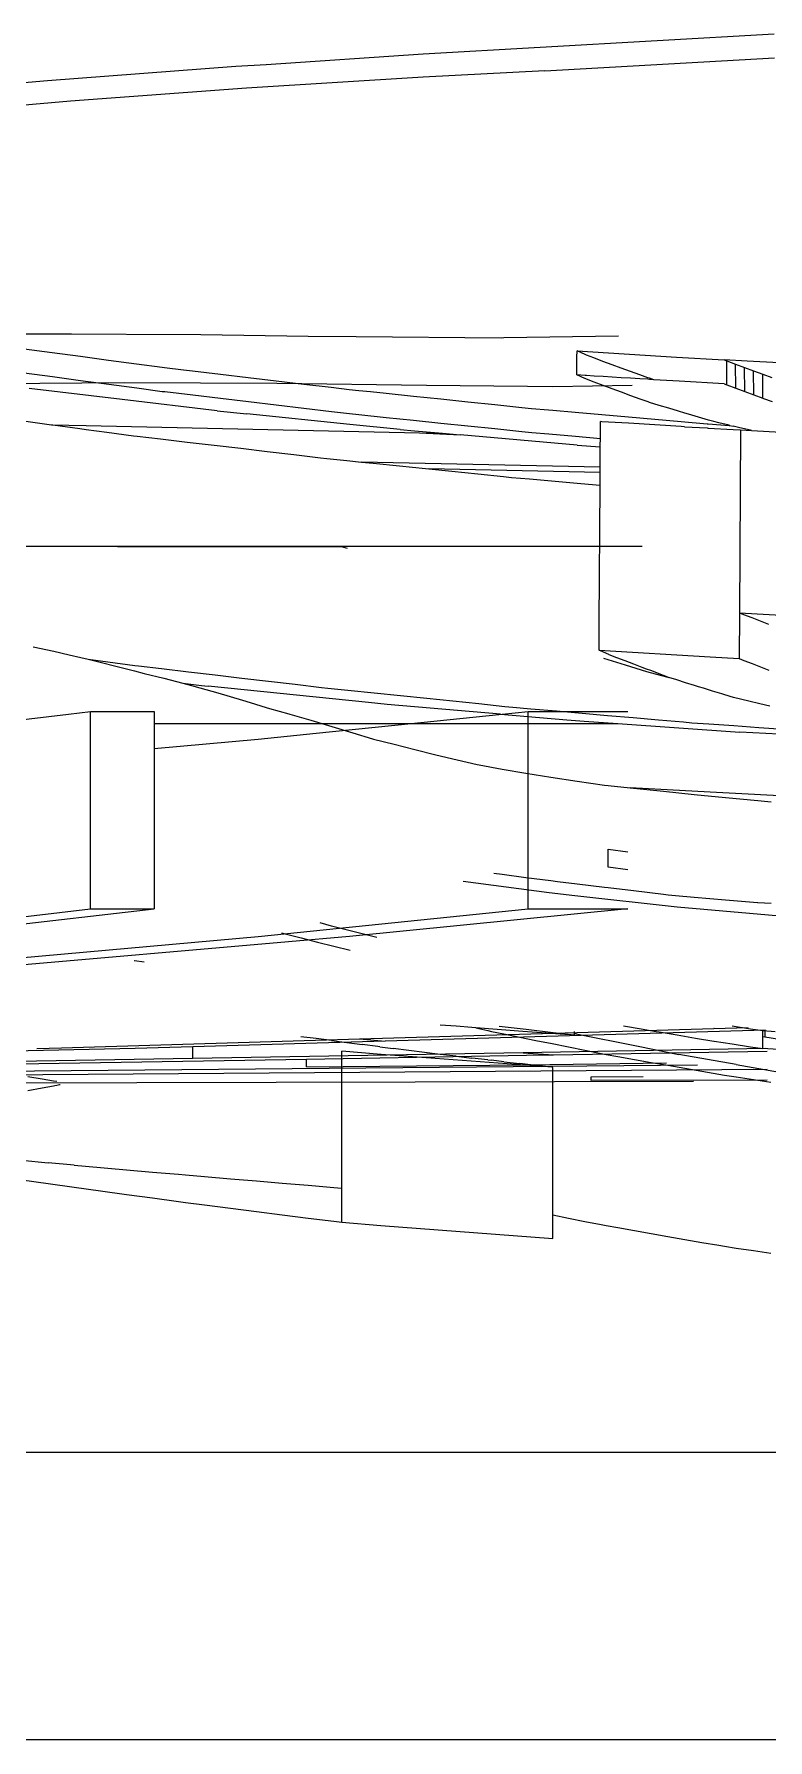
# Model space of a CAD drawing. Header units: millimetres. Extents: x 930469 to 1523124, y -120375 to 411163.
# Drawn here: x 1427545 to 1427928, y -7554 to -6663 of the extents above; entities that cross this region are included whole.
import ezdxf

# ---------------------------------------------------------------- set-up
doc = ezdxf.new("R2010")
doc.units = ezdxf.units.MM
doc.layers.add('A-NET THAY', color=8, linetype='Continuous', lineweight=0)
doc.layers.add('COT VACH', color=8, linetype='Continuous', lineweight=0)

# ---------------------------------------------------------------- blocks, each defined once
blk = doc.blocks.new('fgholol')
at = {"layer": 'A-NET THAY', "ltscale": 3}
for p, q in [((1045898.78, 32384.24), (1045715.61, 32373.78)), ((1045617.76, 32367.27), (1045519.54, 32359.9)), ((1045633.62, 32368.25), (1045617.76, 32367.27)), ((1045715.61, 32373.78), (1045633.62, 32368.25)), ((1045778.98, 32365.07), (1045898.89, 32371.92)), ((1045519.54, 32359.9), (1045422.6, 32351.33)), ((1045715.47, 32361.76), (1045623.29, 32356.09)), ((1045778.98, 32365.07), (1045715.47, 32361.76)), ((1045531.58, 32349.2), (1045501.84, 32346.57)), ((1045623.29, 32356.09), (1045531.58, 32349.2)), ((1043121.55, 32227.16), (1045532.11, 32227.81)), ((1045521.82, 32227.81), (1045599.6, 32227.34)), ((1045599.6, 32227.34), (1045655.57, 32226.6)), ((1045655.57, 32226.6), (1045680.65, 32226.3)), ((1045680.65, 32226.3), (1045756.26, 32225.74)), ((1045756.26, 32225.74), (1045757.73, 32225.77)), ((1045757.73, 32225.77), (1045817.57, 32226.73)), ((1045507.29, 32219.99), (1045522.02, 32218.01)), ((1045522.02, 32218.01), (1045536.73, 32216.04)), ((1045536.73, 32216.04), (1045551.41, 32214.07)), ((1045795.81, 32215.5), (1045795.83, 32218.79)), ((1045800.02, 32216.95), (1045795.83, 32218.79)), ((1045795.83, 32218.79), (1045847.8, 32215.61)), ((1045800.72, 32216.64), (1045800.02, 32216.95)), ((1045804.69, 32215.14), (1045800.72, 32216.64)), ((1045847.8, 32215.61), (1045872.68, 32214.22)), ((1045507.35, 32207.39), (1045522.09, 32205.42)), ((1045551.41, 32214.07), (1045566.05, 32212.1)), ((1045566.05, 32212.1), (1045579.31, 32210.31)), ((1045579.31, 32210.31), (1045580.66, 32210.15)), ((1045580.66, 32210.15), (1045590.49, 32208.99)), ((1045590.49, 32208.99), (1045595.25, 32208.43)), ((1045595.25, 32208.43), (1045609.8, 32206.7)), ((1045609.8, 32206.7), (1045624.31, 32204.98)), ((1045795.75, 32206.25), (1045795.81, 32215.5)), ((1045809.39, 32213.37), (1045804.69, 32215.14)), ((1045814.14, 32211.59), (1045809.39, 32213.37)), ((1045818.94, 32209.82), (1045814.14, 32211.59)), ((1045823.77, 32208.04), (1045818.94, 32209.82)), ((1045828.66, 32206.26), (1045823.77, 32208.04)), ((1045872.68, 32214.22), (1045873.96, 32213.73)), ((1045884.71, 32213.55), (1045872.68, 32214.22)), ((1045873.96, 32213.73), (1045878.6, 32211.97)), ((1045874.03, 32201.14), (1045873.96, 32213.73)), ((1045878.6, 32211.97), (1045883.28, 32210.21)), ((1045878.67, 32199.38), (1045878.6, 32211.97)), ((1045883.28, 32210.21), (1045888, 32208.45)), ((1045883.35, 32197.62), (1045883.28, 32210.21)), ((1046177.47, 32197.21), (1045884.71, 32213.55)), ((1045888, 32208.45), (1045892.76, 32206.69)), ((1045888.06, 32195.85), (1045888, 32208.45)), ((1045892.76, 32206.69), (1045897.56, 32204.92)), ((1045892.82, 32194.09), (1045892.76, 32206.69)), ((1045486.78, 32201.73), (1045559.47, 32202.41)), ((1045558.51, 32193.5), (1045510.02, 32199.23)), ((1045522.09, 32205.42), (1045536.8, 32203.45)), ((1045536.8, 32203.45), (1045551.47, 32201.47)), ((1045551.47, 32201.47), (1045566.12, 32199.5)), ((1045559.47, 32202.41), (1045639.28, 32201.93)), ((1045566.12, 32199.5), (1045579.38, 32197.71)), ((1045579.38, 32197.71), (1045580.73, 32197.55)), ((1045624.31, 32204.98), (1045638.78, 32203.26)), ((1045638.78, 32203.26), (1045653.21, 32201.54)), ((1045639.28, 32201.93), (1045717.38, 32200.89)), ((1045653.21, 32201.54), (1045667.59, 32199.82)), ((1045667.59, 32199.82), (1045677, 32198.69)), ((1045677, 32198.69), (1045681.93, 32198.18)), ((1045681.93, 32198.18), (1045688.09, 32197.55)), ((1045717.38, 32200.89), (1045770.01, 32200.4)), ((1045770.01, 32200.4), (1045783.15, 32200.31)), ((1045783.15, 32200.31), (1045824.66, 32200.97)), ((1045799.98, 32204.4), (1045795.75, 32206.25)), ((1045800.08, 32205.99), (1045795.75, 32206.25)), ((1045800.09, 32204.35), (1045799.98, 32204.4)), ((1045800.78, 32205.94), (1045800.08, 32205.99)), ((1045800.79, 32204.05), (1045800.09, 32204.35)), ((1045804.74, 32205.7), (1045800.78, 32205.94)), ((1045804.75, 32202.55), (1045800.79, 32204.05)), ((1045809.43, 32205.42), (1045804.74, 32205.7)), ((1045809.46, 32200.77), (1045804.75, 32202.55)), ((1045814.18, 32205.13), (1045809.43, 32205.42)), ((1045814.21, 32199), (1045809.46, 32200.77)), ((1045818.96, 32204.83), (1045814.18, 32205.13)), ((1045819, 32197.22), (1045814.21, 32199)), ((1045823.79, 32204.54), (1045818.96, 32204.83)), ((1045828.67, 32204.24), (1045823.79, 32204.54)), ((1045832.83, 32204.75), (1045828.66, 32206.26)), ((1045832.83, 32203.99), (1045828.67, 32204.24)), ((1045833.6, 32204.52), (1045832.83, 32204.75)), ((1045833.6, 32203.94), (1045832.83, 32203.99)), ((1045835.95, 32203.8), (1045833.6, 32204.52)), ((1045835.95, 32203.8), (1045833.6, 32203.94)), ((1045849.21, 32202.99), (1045835.95, 32203.8)), ((1045872.6, 32201.68), (1045849.21, 32202.99)), ((1045872.6, 32201.68), (1045874.03, 32201.14)), ((1045874.03, 32201.14), (1045878.67, 32199.38)), ((1045878.67, 32199.38), (1045883.35, 32197.62)), ((1045608.01, 32187.6), (1045558.51, 32193.5)), ((1045580.73, 32197.55), (1045595.31, 32195.83)), ((1045595.31, 32195.83), (1045609.86, 32194.11)), ((1045609.86, 32194.11), (1045624.37, 32192.39)), ((1045624.37, 32192.39), (1045638.84, 32190.67)), ((1045638.84, 32190.67), (1045653.27, 32188.94)), ((1045653.27, 32188.94), (1045667.66, 32187.22)), ((1045688.09, 32197.55), (1045696.24, 32196.71)), ((1045696.24, 32196.71), (1045710.49, 32195.24)), ((1045710.49, 32195.24), (1045724.7, 32193.77)), ((1045724.7, 32193.77), (1045738.85, 32192.3)), ((1045738.85, 32192.3), (1045752.96, 32190.83)), ((1045752.96, 32190.83), (1045767, 32189.36)), ((1045767, 32189.36), (1045772.13, 32188.82)), ((1045772.13, 32188.82), (1045781, 32188.06)), ((1045823.84, 32195.44), (1045819, 32197.22)), ((1045826.38, 32194.52), (1045823.84, 32195.44)), ((1045828.73, 32193.66), (1045826.38, 32194.52)), ((1045832.89, 32192.16), (1045828.73, 32193.66)), ((1045833.66, 32191.92), (1045832.89, 32192.16)), ((1045838.67, 32190.39), (1045833.66, 32191.92)), ((1045843.72, 32188.86), (1045838.67, 32190.39)), ((1045848.83, 32187.32), (1045843.72, 32188.86)), ((1045883.35, 32197.62), (1045888.06, 32195.85)), ((1045888.06, 32195.85), (1045892.82, 32194.09)), ((1045892.82, 32194.09), (1045893.21, 32193.95)), ((1045893.21, 32193.95), (1045897.63, 32192.33)), ((1045508.15, 32182.07), (1045513.05, 32181.42)), ((1045513.05, 32181.42), (1045521.55, 32180.29)), ((1045521.55, 32180.29), (1045522.26, 32180.19)), ((1045521.55, 32180.29), (1045539.73, 32179.89)), ((1045522.26, 32180.19), (1045536.34, 32178.32)), ((1045608.01, 32187.6), (1045623.57, 32186.01)), ((1045677.22, 32180.47), (1045623.57, 32186.01)), ((1045667.66, 32187.22), (1045677.06, 32186.09)), ((1045677.06, 32186.09), (1045682, 32185.58)), ((1045703.48, 32177.73), (1045677.22, 32180.47)), ((1045682, 32185.58), (1045696.3, 32184.11)), ((1045696.3, 32184.11), (1045710.56, 32182.65)), ((1045710.56, 32182.65), (1045724.77, 32181.18)), ((1045724.77, 32181.18), (1045738.92, 32179.71)), ((1045781, 32188.06), (1045783.18, 32187.87)), ((1045783.18, 32187.87), (1045794.94, 32186.84)), ((1045794.94, 32186.84), (1045808.82, 32185.63)), ((1045808.01, 32173.11), (1045808.06, 32181.92)), ((1045808.84, 32181.87), (1045808.06, 32181.92)), ((1045808.82, 32185.63), (1045822.65, 32184.42)), ((1045822.66, 32181.02), (1045808.84, 32181.87)), ((1045822.65, 32184.42), (1045836.41, 32183.2)), ((1045836.42, 32180.18), (1045822.66, 32181.02)), ((1045836.41, 32183.2), (1045850.1, 32181.99)), ((1045850.11, 32179.35), (1045836.42, 32180.18)), ((1045852.08, 32186.36), (1045848.83, 32187.32)), ((1045850.1, 32181.99), (1045863.73, 32180.78)), ((1045854, 32185.79), (1045852.08, 32186.36)), ((1045859.22, 32184.25), (1045854, 32185.79)), ((1045864.51, 32182.71), (1045859.22, 32184.25)), ((1045863.73, 32180.78), (1045864.21, 32180.74)), ((1045864.21, 32180.74), (1045875.32, 32179.96)), ((1045867.22, 32181.92), (1045864.51, 32182.71)), ((1045869.87, 32181.29), (1045867.22, 32181.92)), ((1045875.3, 32180), (1045869.87, 32181.29)), ((1045875.48, 32179.95), (1045875.3, 32180)), ((1045875.32, 32179.96), (1045875.48, 32179.95)), ((1045875.48, 32179.95), (1045877.3, 32179.53)), ((1045536.34, 32178.32), (1045539.74, 32177.86)), ((1045539.73, 32179.89), (1045713.59, 32176.08)), ((1045539.74, 32177.86), (1045550.41, 32176.44)), ((1045550.41, 32176.44), (1045564.44, 32174.56)), ((1045564.44, 32174.56), (1045566.32, 32174.31)), ((1045566.32, 32174.31), (1045578.46, 32172.89)), ((1045578.46, 32172.89), (1045592.45, 32171.25)), ((1045592.45, 32171.25), (1045606.41, 32169.61)), ((1045703.48, 32177.73), (1045711.07, 32177.08)), ((1045711.07, 32177.08), (1045725.62, 32175.82)), ((1045713.59, 32176.08), (1045734.92, 32175.01)), ((1045713.59, 32176.08), (1045725.62, 32175.82)), ((1045725.62, 32175.82), (1045734.92, 32175.01)), ((1045795.91, 32169.64), (1045734.92, 32175.01)), ((1045738.92, 32179.71), (1045753.02, 32178.24)), ((1045753.02, 32178.24), (1045767.07, 32176.77)), ((1045767.07, 32176.77), (1045772.2, 32176.23)), ((1045772.2, 32176.23), (1045781.06, 32175.46)), ((1045781.06, 32175.46), (1045795.01, 32174.25)), ((1045795.01, 32174.25), (1045808.01, 32173.11)), ((1045807.99, 32169.38), (1045808.01, 32173.11)), ((1045851.87, 32179.24), (1045850.11, 32179.35)), ((1045851.87, 32179.24), (1045863.74, 32178.58)), ((1045863.74, 32178.58), (1045864.22, 32178.55)), ((1045864.22, 32178.55), (1045877.31, 32177.82)), ((1045880.8, 32178.7), (1045877.3, 32179.53)), ((1045877.31, 32177.82), (1045881.17, 32177.61)), ((1045881.17, 32177.61), (1045880.64, 32082.05)), ((1045886.37, 32177.41), (1045880.8, 32178.7)), ((1045881.17, 32177.61), (1045886.9, 32177.29)), ((1045886.9, 32177.29), (1045886.37, 32177.41)), ((1045886.9, 32177.29), (1045969.18, 32172.69)), ((1045606.41, 32169.61), (1045620.34, 32167.97)), ((1045620.34, 32167.97), (1045634.23, 32166.33)), ((1045634.23, 32166.33), (1045648.08, 32164.69)), ((1045648.08, 32164.69), (1045661.9, 32163.05)), ((1045661.9, 32163.05), (1045665.2, 32162.66)), ((1045665.2, 32162.66), (1045675.69, 32161.6)), ((1045795.91, 32169.64), (1045807.99, 32168.79)), ((1045807.93, 32158.09), (1045807.99, 32168.79)), ((1045807.99, 32168.79), (1045807.99, 32169.38)), ((1045675.69, 32161.6), (1045683.37, 32160.81)), ((1045807.93, 32158.09), (1045683.37, 32160.81)), ((1045683.37, 32160.81), (1045689.45, 32160.2)), ((1045689.45, 32160.2), (1045703.16, 32158.8)), ((1045703.16, 32158.8), (1045716.83, 32157.4)), ((1045716.83, 32157.4), (1045718.52, 32157.22)), ((1045807.91, 32155.31), (1045718.52, 32157.22)), ((1045718.52, 32157.22), (1045730.45, 32156)), ((1045730.45, 32156), (1045744.03, 32154.6)), ((1045744.03, 32154.6), (1045757.56, 32153.2)), ((1045757.56, 32153.2), (1045761.67, 32152.77)), ((1045807.87, 32148.79), (1045807.91, 32155.31)), ((1045807.91, 32155.31), (1045807.93, 32158.09)), ((1045761.67, 32152.77), (1045771.04, 32151.97)), ((1045771.04, 32151.97), (1045784.48, 32150.81)), ((1045784.48, 32150.81), (1045797.87, 32149.65)), ((1045797.87, 32149.65), (1045807.87, 32148.79)), ((1045807.48, 32077), (1045807.87, 32148.79)), ((1045559.92, 32116.76), (1045487.23, 32116.76)), ((1045522.59, 32116.76), (1045508.49, 32116.76)), ((1045536.66, 32116.76), (1045522.59, 32116.76)), ((1045550.72, 32116.76), (1045536.66, 32116.76)), ((1045555.98, 32116.76), (1045550.72, 32116.76)), ((1045555.98, 32116.76), (1045564.74, 32116.76)), ((1045639.72, 32116.76), (1045559.92, 32116.76)), ((1045564.74, 32116.76), (1045566.62, 32116.76)), ((1045566.62, 32116.76), (1045578.75, 32116.76)), ((1045578.75, 32116.76), (1045592.73, 32116.76)), ((1045592.73, 32116.76), (1045606.68, 32116.76)), ((1045606.68, 32116.76), (1045620.6, 32116.76)), ((1045620.6, 32116.76), (1045634.49, 32116.76)), ((1045634.49, 32116.76), (1045648.33, 32116.76)), ((1045717.82, 32116.76), (1045639.72, 32116.76)), ((1045648.33, 32116.76), (1045662.14, 32116.76)), ((1045662.14, 32116.76), (1045665.44, 32116.76)), ((1045665.44, 32116.76), (1045672.17, 32116.76)), ((1045672.17, 32116.76), (1045672.7, 32116.64)), ((1045672.7, 32116.64), (1045675.93, 32115.81)), ((1045770.45, 32116.76), (1045717.82, 32116.76)), ((1045783.58, 32116.76), (1045770.45, 32116.76)), ((1045829.77, 32116.76), (1045783.58, 32116.76)), ((1045880.64, 32082.05), (1045880.5, 32058.16)), ((1045880.64, 32082.05), (1045882.77, 32081.21)), ((1045880.64, 32082.05), (1045998.78, 32075.45)), ((1045807.4, 32062.54), (1045807.48, 32077)), ((1045882.77, 32081.21), (1045887.06, 32079.54)), ((1045887.06, 32079.54), (1045891.38, 32077.87)), ((1045891.38, 32077.87), (1045895.73, 32076.19)), ((1045512.06, 32064.37), (1045522.87, 32061.98)), ((1045522.87, 32061.98), (1045530.9, 32060.21)), ((1045530.9, 32060.21), (1045536.97, 32058.77)), ((1045536.97, 32058.77), (1045540.82, 32057.84)), ((1045540.82, 32057.84), (1045551.03, 32056.48)), ((1045540.82, 32057.84), (1045548.48, 32056.02)), ((1045548.48, 32056.02), (1045553.83, 32054.64)), ((1045551.03, 32056.48), (1045565.06, 32054.61)), ((1045808.11, 32062.22), (1045807.4, 32062.54)), ((1045807.4, 32062.54), (1045865.28, 32059.01)), ((1045809.59, 32061.55), (1045808.11, 32062.22)), ((1045812.38, 32060.3), (1045809.59, 32061.55)), ((1045809.59, 32058.34), (1045820.9, 32054.91)), ((1045812.7, 32060.16), (1045812.38, 32060.3)), ((1045816.69, 32058.6), (1045812.7, 32060.16)), ((1045820.9, 32056.97), (1045816.69, 32058.6)), ((1045821.04, 32056.92), (1045820.9, 32056.97)), ((1045825.41, 32055.24), (1045821.04, 32056.92)), ((1045829.82, 32053.56), (1045825.41, 32055.24)), ((1045865.28, 32059.01), (1045880.5, 32058.16)), ((1045880.5, 32058.16), (1045882.89, 32057.22)), ((1045882.89, 32057.22), (1045887.19, 32055.55)), ((1045887.19, 32055.55), (1045891.51, 32053.88)), ((1045553.83, 32054.64), (1045564.9, 32051.79)), ((1045564.9, 32051.79), (1045569.88, 32050.42)), ((1045565.06, 32054.61), (1045566.94, 32054.35)), ((1045566.94, 32054.35), (1045579.08, 32052.93)), ((1045569.88, 32050.42), (1045580.29, 32047.87)), ((1045579.08, 32052.93), (1045593.07, 32051.3)), ((1045580.29, 32047.87), (1045590.11, 32045.31)), ((1045593.07, 32051.3), (1045607.03, 32049.66)), ((1045607.03, 32049.66), (1045620.96, 32048.02)), ((1045620.96, 32048.02), (1045634.85, 32046.38)), ((1045634.85, 32046.38), (1045648.71, 32044.74)), ((1045820.9, 32054.91), (1045832.18, 32051.49)), ((1045832.18, 32052.66), (1045829.82, 32053.56)), ((1045834.27, 32051.87), (1045832.18, 32052.66)), ((1045832.18, 32051.49), (1045836.57, 32050.18)), ((1045836.57, 32051), (1045834.27, 32051.87)), ((1045838.75, 32050.18), (1045836.57, 32051)), ((1045836.57, 32050.18), (1045843.27, 32048.49)), ((1045843.27, 32048.49), (1045838.75, 32050.18)), ((1045843.27, 32048.49), (1045843.82, 32048.29)), ((1045847.85, 32047.01), (1045843.82, 32048.29)), ((1045852.47, 32045.56), (1045847.85, 32047.01)), ((1045891.51, 32053.88), (1045895.86, 32052.2)), ((1045590.11, 32045.31), (1045594.75, 32044.1)), ((1045590.11, 32045.31), (1045599.9, 32044.15)), ((1045594.75, 32044.1), (1045595.82, 32043.8)), ((1045595.82, 32043.8), (1045608.39, 32040.31)), ((1045599.9, 32044.15), (1045603.36, 32043.8)), ((1045686.96, 32035.26), (1045603.36, 32043.8)), ((1045608.39, 32040.31), (1045621.32, 32036.5)), ((1045648.71, 32044.74), (1045662.53, 32043.1)), ((1045662.53, 32043.1), (1045665.82, 32042.71)), ((1045665.82, 32042.71), (1045676.32, 32041.64)), ((1045676.32, 32041.64), (1045690.07, 32040.24)), ((1045690.07, 32040.24), (1045703.78, 32038.84)), ((1045703.78, 32038.84), (1045717.45, 32037.44)), ((1045717.45, 32037.44), (1045731.07, 32036.04)), ((1045857.14, 32044.11), (1045852.47, 32045.56)), ((1045859.24, 32043.46), (1045857.14, 32044.11)), ((1045861.85, 32042.65), (1045859.24, 32043.46)), ((1045864.51, 32041.84), (1045861.85, 32042.65)), ((1045866.61, 32041.2), (1045864.51, 32041.84)), ((1045871.43, 32039.74), (1045866.61, 32041.2)), ((1045876.3, 32038.28), (1045871.43, 32039.74)), ((1045876.95, 32038.08), (1045876.3, 32038.28)), ((1045877.58, 32037.93), (1045876.95, 32038.08)), ((1045881.23, 32037.02), (1045877.58, 32037.93)), ((1045499.72, 32025.5), (1045530.45, 32029.16)), ((1045530.45, 32029.16), (1045542.02, 32030.54)), ((1045542.02, 31927.58), (1045542.02, 32030.54)), ((1045542.02, 32030.54), (1045575.24, 32030.54)), ((1045575.24, 32030.54), (1045575.24, 32029.16)), ((1045575.24, 32029.16), (1045575.24, 32025.5)), ((1045621.32, 32036.5), (1045625.34, 32035.26)), ((1045625.34, 32035.26), (1045633.64, 32032.69)), ((1045633.64, 32032.69), (1045635.37, 32032.13)), ((1045635.37, 32032.13), (1045645.46, 32029.31)), ((1045645.46, 32029.31), (1045646, 32029.16)), ((1045646, 32029.16), (1045656.87, 32026.01)), ((1045696.69, 32034.25), (1045686.96, 32035.26)), ((1045755.84, 32029.16), (1045696.69, 32034.25)), ((1045721.11, 32025.5), (1045756.81, 32029.16)), ((1045731.07, 32036.04), (1045744.65, 32034.64)), ((1045744.65, 32034.64), (1045758.18, 32033.24)), ((1045755.84, 32029.16), (1045790.53, 32026.13)), ((1045756.81, 32029.16), (1045770.26, 32030.54)), ((1045758.18, 32033.24), (1045762.29, 32032.82)), ((1045762.29, 32032.82), (1045771.67, 32032.01)), ((1045770.26, 32030.54), (1045822.37, 32030.54)), ((1045770.26, 31927.58), (1045770.26, 32030.54)), ((1045771.67, 32032.01), (1045785.11, 32030.86)), ((1045785.11, 32030.86), (1045798.5, 32029.7)), ((1045798.5, 32029.7), (1045811.83, 32028.54)), ((1045811.83, 32028.54), (1045825.11, 32027.39)), ((1045886.22, 32035.8), (1045881.23, 32037.02)), ((1045890.58, 32034.74), (1045886.22, 32035.8)), ((1045891.27, 32034.58), (1045890.58, 32034.74)), ((1045896.38, 32033.35), (1045891.27, 32034.58)), ((1045575.24, 32025.5), (1045575.24, 32024.28)), ((1045575.24, 32024.28), (1045659.7, 32024.28)), ((1045575.24, 32024.28), (1045575.24, 32011.19)), ((1045656.87, 32026.01), (1045658.6, 32025.5)), ((1045658.6, 32025.5), (1045662.71, 32024.28)), ((1045659.7, 32024.28), (1045709.21, 32024.28)), ((1045659.7, 32019.2), (1045709.21, 32024.28)), ((1045662.71, 32024.28), (1045817.19, 32024.28)), ((1045662.71, 32024.28), (1045667.97, 32022.72)), ((1045667.97, 32022.72), (1045678.86, 32019.43)), ((1045709.21, 32024.28), (1045721.11, 32025.5)), ((1045790.53, 32026.13), (1045799.65, 32025.5)), ((1045799.65, 32025.5), (1045817.19, 32024.28)), ((1045817.19, 32024.28), (1045880.84, 32019.79)), ((1045825.11, 32027.39), (1045838.33, 32026.23)), ((1045838.33, 32026.23), (1045851.49, 32025.08)), ((1045851.49, 32025.08), (1045855.77, 32024.7)), ((1045855.77, 32024.7), (1045864.6, 32024.09)), ((1045864.6, 32024.09), (1045877.66, 32023.18)), ((1045877.66, 32023.18), (1045890.65, 32022.27)), ((1045958.35, 32015.72), (1045880.84, 32019.79)), ((1045890.65, 32022.27), (1045903.57, 32021.36)), ((1045575.24, 32011.19), (1045575.23, 31927.58)), ((1045575.24, 32011.19), (1045629.45, 32016.1)), ((1045629.45, 32016.1), (1045659.7, 32019.2)), ((1045678.86, 32019.43), (1045689.2, 32016.28)), ((1045689.2, 32016.28), (1045689.63, 32016.18)), ((1045689.63, 32016.18), (1045700.37, 32013.42)), ((1045700.37, 32013.42), (1045711.18, 32010.68)), ((1045711.18, 32010.68), (1045722.14, 32007.97)), ((1045722.14, 32007.97), (1045733.34, 32005.28)), ((1045733.34, 32005.28), (1045743.75, 32002.87)), ((1045743.75, 32002.87), (1045744.86, 32002.66)), ((1045744.86, 32002.66), (1045756.78, 32000.51)), ((1045756.78, 32000.51), (1045769.19, 31998.38)), ((1045769.19, 31998.38), (1045782.18, 31996.29)), ((1045782.18, 31996.29), (1045795.86, 31994.22)), ((1045795.86, 31994.22), (1045810.26, 31992.15)), ((1045810.26, 31992.15), (1045812.15, 31991.89)), ((1045812.15, 31991.89), (1045823.58, 31990.67)), ((1045865.33, 31988.4), (1045823.58, 31990.67)), ((1045823.58, 31990.67), (1045825.3, 31990.49)), ((1045825.3, 31990.49), (1045840.9, 31988.88)), ((1045840.9, 31988.88), (1045856.96, 31987.27)), ((1045856.96, 31987.27), (1045873.4, 31985.66)), ((1045939.83, 31984.49), (1045865.33, 31988.4)), ((1045873.4, 31985.66), (1045890.11, 31984.03)), ((1045890.11, 31984.03), (1045897.2, 31983.35)), ((1045812.1, 31949.2), (1045812.1, 31958.58)), ((1045812.1, 31958.58), (1045822.37, 31957.25)), ((1045822.37, 31947.86), (1045812.1, 31949.2)), ((1045781.27, 31935.93), (1045736.41, 31941.75)), ((1045756.78, 31945.38), (1045752.36, 31945.96)), ((1045769.19, 31943.77), (1045756.78, 31945.38)), ((1045782.18, 31942.08), (1045769.19, 31943.77)), ((1045785.61, 31941.64), (1045782.18, 31942.08)), ((1045795.86, 31940.4), (1045785.61, 31941.64)), ((1045810.26, 31938.67), (1045795.86, 31940.4)), ((1045794.68, 31934.31), (1045781.27, 31935.93)), ((1045848.06, 31928.35), (1045794.68, 31934.31)), ((1045812.15, 31938.44), (1045810.26, 31938.67)), ((1045825.3, 31936.85), (1045812.15, 31938.44)), ((1045840.9, 31934.97), (1045825.3, 31936.85)), ((1045843.33, 31934.68), (1045840.9, 31934.97)), ((1045847.23, 31934.31), (1045843.33, 31934.68)), ((1045856.96, 31933.46), (1045847.23, 31934.31)), ((1045873.4, 31932.04), (1045856.96, 31933.46)), ((1045889.96, 31930.6), (1045873.4, 31932.04)), ((1045890.11, 31930.59), (1045889.96, 31930.6)), ((1045897.2, 31930.23), (1045890.11, 31930.59)), ((1045420.81, 31913.14), (1045542.02, 31927.58)), ((1045451.3, 31913.14), (1045575.23, 31927.58)), ((1045542.02, 31927.58), (1045575.23, 31927.58)), ((1045629.45, 31913.14), (1045770.26, 31927.58)), ((1045822.37, 31927.58), (1045677.19, 31913.14)), ((1045770.26, 31927.58), (1045822.37, 31927.58)), ((1045909.69, 31922.99), (1045848.06, 31928.35)), ((1045427.48, 31894.85), (1045629.45, 31913.14)), ((1045641.6, 31914.93), (1045643.49, 31914.45)), ((1045643.49, 31914.45), (1045651.96, 31912.3)), ((1045677.19, 31913.14), (1045645.24, 31910.33)), ((1045667.8, 31918.47), (1045661.83, 31920.14)), ((1045691.45, 31912.45), (1045667.8, 31918.47)), ((1045645.24, 31910.33), (1045468.94, 31894.85)), ((1045651.96, 31912.3), (1045660.46, 31910.16)), ((1045660.46, 31910.16), (1045668.98, 31908)), ((1045668.98, 31908), (1045677.54, 31905.85)), ((1045564.9, 31900.34), (1045564.69, 31900.37)), ((1045569.88, 31899.65), (1045564.9, 31900.34)), ((1045526.91, 31854.99), (1045682.26, 31859.59)), ((1045659.73, 31859.73), (1045651.76, 31860.74)), ((1045667.73, 31858.72), (1045659.73, 31859.73)), ((1045682.26, 31859.59), (1045885.17, 31865.59)), ((1045682.26, 31859.59), (1045695.66, 31858.36)), ((1045894.14, 31864.07), (1045695.66, 31858.36)), ((1045732.69, 31866.18), (1045724.46, 31866.8)), ((1045740.96, 31865.56), (1045732.69, 31866.18)), ((1045743.01, 31865.4), (1045740.96, 31865.56)), ((1045743.01, 31865.4), (1045749.25, 31863.99)), ((1045767.64, 31863.54), (1045743.01, 31865.4)), ((1045749.25, 31863.99), (1045751.24, 31863.54)), ((1045751.24, 31863.54), (1045757.59, 31862.24)), ((1045769.33, 31864.44), (1045755.27, 31866.08)), ((1045757.59, 31862.24), (1045765.98, 31860.54)), ((1045765.98, 31860.54), (1045774.4, 31858.84)), ((1045794.27, 31861.53), (1045767.64, 31863.54)), ((1045783.37, 31862.8), (1045769.33, 31864.44)), ((1045794.27, 31861.53), (1045783.37, 31862.8)), ((1045794.27, 31863.54), (1045794.27, 31862.51)), ((1045794.27, 31862.51), (1045794.45, 31862.47)), ((1045794.27, 31862.51), (1045794.27, 31861.53)), ((1045794.45, 31862.47), (1045827.73, 31855.72)), ((1045820.05, 31866.5), (1045829.37, 31864.89)), ((1045829.37, 31864.89), (1045837.18, 31863.54)), ((1045837.18, 31863.54), (1045838.73, 31863.27)), ((1045838.73, 31863.27), (1045848.15, 31861.65)), ((1045848.15, 31861.65), (1045857.62, 31860.03)), ((1045857.62, 31860.03), (1045867.15, 31858.41)), ((1045867.15, 31865.19), (1045867.49, 31865.13)), ((1045876.75, 31866.35), (1045886.4, 31864.92)), ((1045886.4, 31864.92), (1045892.87, 31863.96)), ((1045892.87, 31863.96), (1045899.22, 31863.54)), ((1045892.87, 31863.54), (1045892.87, 31863.96)), ((1045892.87, 31860.75), (1045892.87, 31863.54)), ((1045892.87, 31858.35), (1045892.87, 31860.75)), ((1045906.88, 31858.35), (1045892.87, 31860.75)), ((1045894.07, 31860.54), (1045894.07, 31863.88)), ((1045565.23, 31854.61), (1045408.86, 31851.11)), ((1045513.91, 31854.61), (1045526.91, 31854.99)), ((1045595.32, 31855.48), (1045565.23, 31854.61)), ((1045695.66, 31858.36), (1045595.32, 31855.48)), ((1045595.32, 31849.35), (1045595.32, 31855.48)), ((1045767.72, 31852.39), (1045595.32, 31849.35)), ((1045654.59, 31849.08), (1045769.46, 31851.02)), ((1045667.73, 31858.72), (1045675.74, 31857.7)), ((1045693.56, 31851.49), (1045673.11, 31853.21)), ((1045673.13, 31781.7), (1045673.11, 31853.21)), ((1045675.74, 31857.7), (1045683.78, 31856.68)), ((1045691.85, 31855.65), (1045683.78, 31856.68)), ((1045692.94, 31855.51), (1045691.85, 31855.65)), ((1045692.94, 31855.51), (1045699.96, 31854.62)), ((1045782.86, 31844.75), (1045693.56, 31851.49)), ((1045708.1, 31853.58), (1045699.96, 31854.62)), ((1045716.27, 31852.53), (1045708.1, 31853.58)), ((1045724.46, 31851.48), (1045716.27, 31852.53)), ((1045732.69, 31850.54), (1045724.46, 31851.48)), ((1045732.69, 31850.54), (1045740.96, 31849.59)), ((1045894.14, 31854.61), (1045767.72, 31852.39)), ((1045767.72, 31852.39), (1045783.57, 31851.25)), ((1045769.46, 31851.02), (1045783.57, 31851.25)), ((1045774.4, 31858.84), (1045782.86, 31857.13)), ((1045782.86, 31857.13), (1045791.35, 31855.43)), ((1045783.57, 31851.25), (1045895.13, 31853.14)), ((1045791.35, 31855.43), (1045799.89, 31853.72)), ((1045799.89, 31853.72), (1045808.47, 31852.01)), ((1045808.47, 31852.01), (1045811.1, 31851.49)), ((1045811.1, 31851.49), (1045817.1, 31850.42)), ((1045817.1, 31850.42), (1045825.78, 31848.89)), ((1045827.73, 31855.72), (1045848.9, 31851.49)), ((1045878.82, 31846.19), (1045848.9, 31851.49)), ((1045867.15, 31858.41), (1045867.49, 31858.35)), ((1045867.49, 31858.35), (1045876.75, 31856.97)), ((1045876.75, 31856.97), (1045886.4, 31855.53)), ((1045886.4, 31855.53), (1045892.87, 31854.58)), ((1045892.87, 31854.58), (1045892.87, 31858.35)), ((1045906.22, 31853.69), (1045892.87, 31854.58)), ((1045858.71, 31845.94), (1045396.95, 31841.77)), ((1045895.13, 31843.59), (1045396.95, 31839.97)), ((1045595.32, 31849.35), (1045408.86, 31846.07)), ((1045476.11, 31846.07), (1045654.59, 31849.08)), ((1045654.59, 31844.97), (1045654.59, 31849.08)), ((1045654.59, 31844.97), (1045769.46, 31846.07)), ((1045749.25, 31848.64), (1045740.96, 31849.59)), ((1045749.25, 31848.64), (1045751.24, 31848.41)), ((1045757.59, 31847.67), (1045751.24, 31848.41)), ((1045757.59, 31847.67), (1045765.98, 31846.71)), ((1045774.4, 31845.73), (1045765.98, 31846.71)), ((1045769.46, 31846.07), (1045842.56, 31847.05)), ((1045782.86, 31844.75), (1045774.4, 31845.73)), ((1045783.27, 31844.7), (1045782.86, 31844.75)), ((1045783.29, 31767.65), (1045783.27, 31844.7)), ((1045825.78, 31848.89), (1045834.51, 31847.35)), ((1045834.51, 31847.35), (1045843.28, 31845.82)), ((1045843.28, 31845.82), (1045852.1, 31844.28)), ((1045852.1, 31844.28), (1045860.97, 31842.74)), ((1045860.97, 31842.74), (1045869.89, 31841.2)), ((1045878.82, 31846.19), (1045910.41, 31840.7)), ((1045331.08, 31836.31), (1045856.62, 31837.53)), ((1045509.27, 31839.95), (1045516.81, 31838.7)), ((1045516.81, 31833.89), (1045509.27, 31832.5)), ((1045516.81, 31838.7), (1045522.69, 31837.73)), ((1045522.69, 31834.97), (1045516.81, 31833.89)), ((1045522.69, 31837.73), (1045524.38, 31837.45)), ((1045523.29, 31835.09), (1045522.69, 31834.97)), ((1045524.38, 31835.3), (1045523.29, 31835.09)), ((1045525.75, 31835.57), (1045524.38, 31835.3)), ((1045526, 31835.62), (1045525.75, 31835.57)), ((1045526.15, 31835.65), (1045526, 31835.62)), ((1045803.16, 31839.86), (1045830.3, 31839.97)), ((1045803.16, 31837.8), (1045803.16, 31839.86)), ((1045895.13, 31838.03), (1045803.16, 31837.8)), ((1045869.89, 31841.2), (1045872.82, 31840.7)), ((1045872.82, 31840.7), (1045878.87, 31839.78)), ((1045878.87, 31839.78), (1045887.9, 31838.42)), ((1045887.9, 31838.42), (1045896.99, 31837.05)), ((1045506.19, 31796.22), (1045519.85, 31794.94)), ((1045533.51, 31793.66), (1045519.85, 31794.94)), ((1045533.51, 31793.66), (1045547.14, 31792.39)), ((1045547.14, 31792.39), (1045551.04, 31792.02)), ((1045551.04, 31792.02), (1045560.75, 31791.2)), ((1045560.75, 31791.2), (1045574.34, 31790.05)), ((1045574.34, 31790.05), (1045587.91, 31788.91)), ((1045587.91, 31788.91), (1045591.6, 31788.59)), ((1045591.6, 31788.59), (1045601.48, 31787.76)), ((1045506.19, 31785.96), (1045519.85, 31784.08)), ((1045519.85, 31784.08), (1045533.51, 31782.19)), ((1045533.51, 31782.19), (1045547.14, 31780.31)), ((1045547.14, 31780.31), (1045560.75, 31778.43)), ((1045601.48, 31787.76), (1045615.02, 31786.61)), ((1045615.02, 31786.61), (1045628.54, 31785.47)), ((1045628.54, 31785.47), (1045642.03, 31784.33)), ((1045642.03, 31784.33), (1045655.5, 31783.19)), ((1045655.5, 31783.19), (1045668.94, 31782.05)), ((1045668.94, 31782.05), (1045673.13, 31781.7)), ((1045673.13, 31768.64), (1045673.13, 31781.7)), ((1045560.75, 31778.43), (1045574.34, 31776.54)), ((1045574.34, 31776.54), (1045587.91, 31774.66)), ((1045587.91, 31774.66), (1045591.6, 31774.15)), ((1045591.6, 31774.15), (1045601.48, 31772.9)), ((1045601.48, 31772.9), (1045615.02, 31771.19)), ((1045615.02, 31771.19), (1045628.54, 31769.49)), ((1045628.54, 31769.49), (1045642.03, 31767.78)), ((1045642.03, 31767.78), (1045655.5, 31766.06)), ((1045655.5, 31766.06), (1045668.94, 31764.35)), ((1045668.94, 31764.35), (1045673.11, 31763.82)), ((1045673.11, 31763.82), (1045673.13, 31768.64)), ((1045673.13, 31768.64), (1045673.11, 31768.64)), ((1045673.11, 31763.82), (1045693.55, 31762.09)), ((1045693.55, 31762.09), (1045783.29, 31755.31)), ((1045783.29, 31767.65), (1045791.35, 31766.03)), ((1045783.29, 31755.31), (1045783.29, 31767.65)), ((1045791.35, 31766.03), (1045799.89, 31764.32)), ((1045799.89, 31764.32), (1045808.47, 31762.61)), ((1045808.47, 31762.61), (1045811.1, 31762.09)), ((1045811.1, 31762.09), (1045817.1, 31761.03)), ((1045817.1, 31761.03), (1045825.78, 31759.49)), ((1045825.78, 31759.49), (1045834.51, 31757.96)), ((1045834.51, 31757.96), (1045843.28, 31756.42)), ((1045843.28, 31756.42), (1045852.1, 31754.89)), ((1045852.1, 31754.89), (1045860.97, 31753.35)), ((1045860.97, 31753.35), (1045869.89, 31751.81)), ((1045869.89, 31751.81), (1045872.82, 31751.3)), ((1045872.82, 31751.3), (1045878.87, 31750.39)), ((1045878.87, 31750.39), (1045887.9, 31749.02)), ((1045887.9, 31749.02), (1045896.99, 31747.66))]:
    blk.add_line(p, q, dxfattribs=at)

msp = doc.modelspace()

# ---------------------------------------------------------------- linework, layer by layer
at = {"layer": 'A-NET THAY', "ltscale": 3}
for points in [[(1442367.73, -7553.83), (1442367.73, -7403.83), (1410467.73, -7403.83), (1410467.73, -7553.83)], [(1442037.73, -7553.83), (1410797.73, -7553.83)]]:
    msp.add_lwpolyline(points, dxfattribs=at)

# ---------------------------------------------------------------- block references
at = {"layer": 'COT VACH'}
msp.add_blockref('fgholol', (382032.3, -39047.4), dxfattribs=at)

doc.saveas('drawing.dxf')
